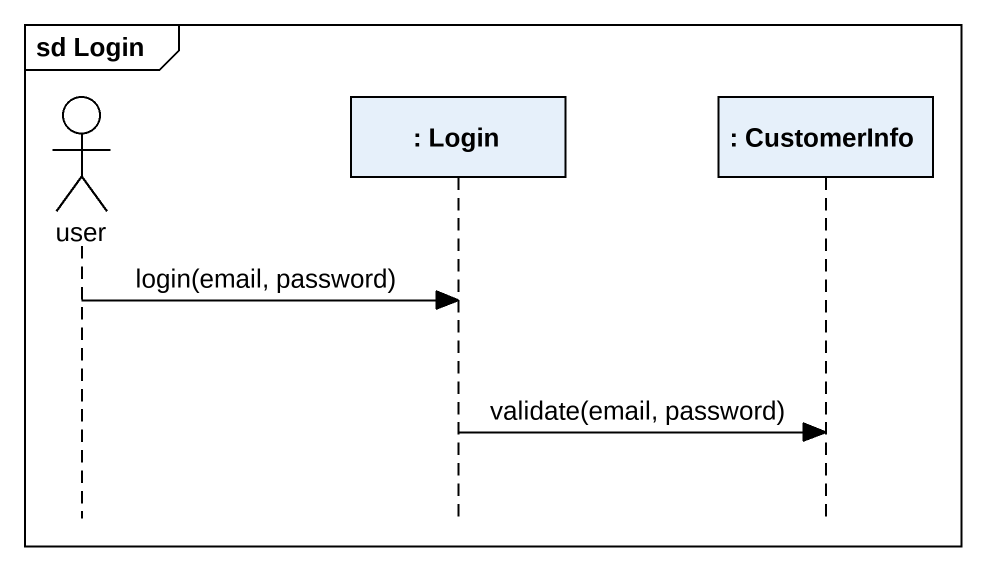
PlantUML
@startuml
mainframe sd Login
hide footbox
actor user
participant ": Login" as Login
participant ": CustomerInfo" as CustomerInfo

user -> Login : login(email, password)
Login -> CustomerInfo : validate(email, password)
@enduml
